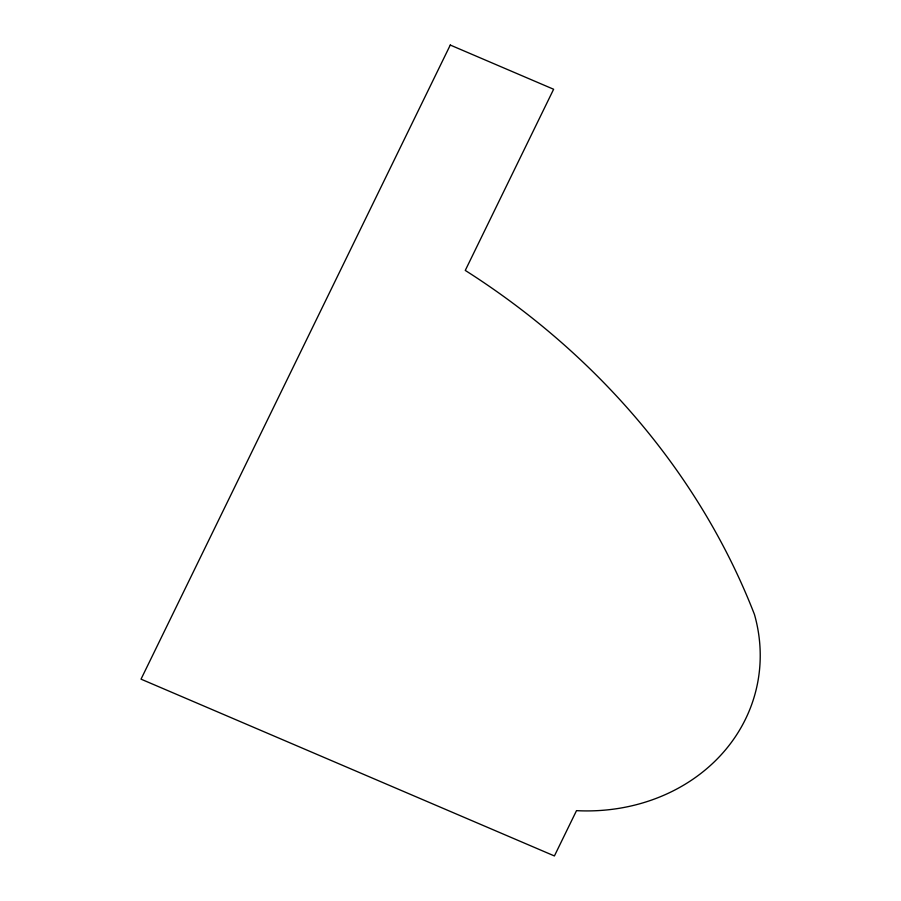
<?xml version="1.0" encoding="UTF-8"?>
<svg xmlns="http://www.w3.org/2000/svg" width="901" height="901" viewBox="0 0 901 901"><rect width="100%" height="100%" fill="white"/><g stroke="black" fill="none" stroke-linecap="round" stroke-linejoin="round"><path stroke-width="1.35" d="M450.275 45.05L141.029 679.151L554.408 855.95L576.505 810.652A183.308 162.597 12.3 0 0 754.452 614.459A741.579 657.786 12.3 0 0 465.265 270.424L553.619 89.255L450.275 45.05"/></g></svg>
